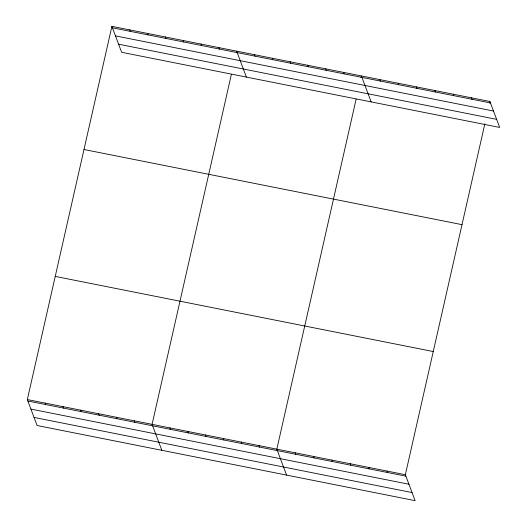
<?xml version="1.0" encoding="UTF-8"?>
<svg xmlns="http://www.w3.org/2000/svg" width="527" height="527" viewBox="0 0 527 527"><rect width="100%" height="100%" fill="white"/><g stroke="black" fill="none" stroke-linecap="round" stroke-linejoin="round"><path stroke-width="0.79" d="M484.84 123.891L405.355 474.708L415.105 500.65L37.081 425.506L27.332 399.558L111.895 26.35L489.919 101.494L499.668 127.442L121.645 52.292L111.895 26.35M231.386 74.34L152.079 424.36L161.829 450.302M236.28 52.746L236.643 51.145L246.392 77.094M356.133 99.135L276.827 449.156L286.576 475.104M361.028 77.548L361.39 75.947L371.14 101.889M489.557 103.094L489.919 101.494M112.442 27.806L490.466 102.949M115.479 35.889L493.503 111.032M118.608 44.209L496.632 119.359M83.991 149.51L462.014 224.654M55.236 276.405L433.26 351.549M27.332 399.558L405.355 474.708M27.878 401.014L405.902 476.164M30.915 409.097L408.939 484.241M34.044 417.424L412.068 492.567M471.553 97.844L472.1 99.3M453.194 94.195L453.74 95.65M434.834 90.545L435.381 92.001M416.475 86.896L417.022 88.352M398.109 83.246L398.656 84.702M379.75 79.597L380.296 81.053M343.564 72.403L344.111 73.859M325.745 68.859L326.292 70.315M307.926 65.322L308.473 66.771M290.107 61.778L290.654 63.233M272.281 58.233L272.828 59.689M254.462 54.689L255.009 56.145M386.996 471.059L387.543 472.515M218.817 47.608L219.364 49.064M368.637 467.409L369.183 468.865M200.998 44.064L201.545 45.52M350.271 463.76L350.817 465.209M183.179 40.52L183.725 41.976M331.911 460.111L332.458 461.56M165.359 36.976L165.906 38.431M313.552 456.454L314.099 457.91M147.534 33.438L148.08 34.887M295.186 452.805L295.733 454.261M129.714 29.894L130.261 31.35M259.007 445.618L259.554 447.067M241.188 442.074L241.735 443.53M223.362 438.53L223.909 439.986M205.543 434.986L206.09 436.442M187.724 431.442L188.271 432.898M169.898 427.904L170.445 429.36M134.26 420.816L134.807 422.272M116.441 417.272L116.987 418.728M98.615 413.735L99.162 415.184M80.796 410.19L81.342 411.646M62.976 406.646L63.523 408.102M45.151 403.102L45.697 404.558"/></g></svg>
